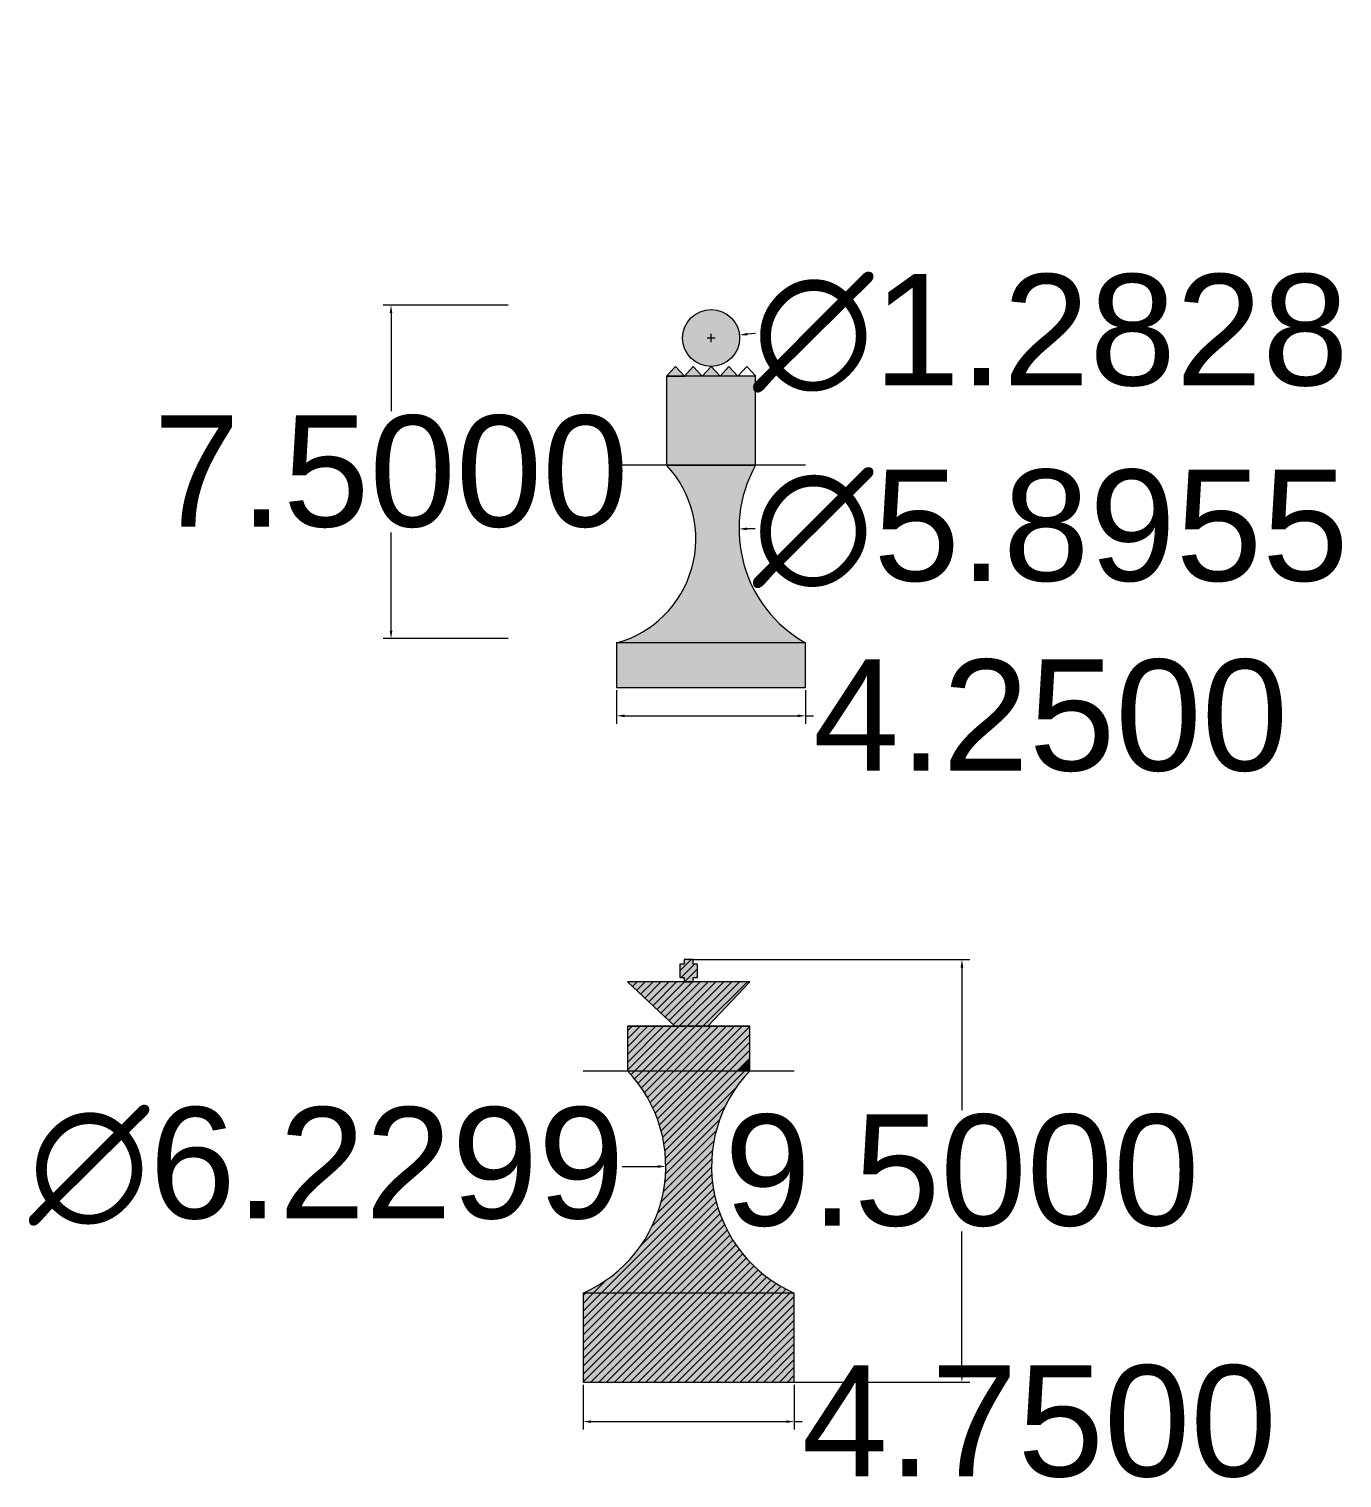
# Model space of a CAD drawing. Header units: centimetres. Extents: x -79 to 365, y -14 to 140.
# Drawn here: x 48.78 to 78.3, y -13.55 to 19.03 of the extents above; entities that cross this region are included whole.
import ezdxf

# ---------------------------------------------------------------- set-up
doc = ezdxf.new("R2010")
doc.units = ezdxf.units.CM
doc.header["$MEASUREMENT"] = 0
doc.styles.get("Standard").update_dxf_attribs({"font": 'arial.ttf'})
doc.dimstyles.get("Standard").update_dxf_attribs({"dimtxt": 0.18, "dimasz": 0.18, "dimexe": 0.18, "dimexo": 0.0625, "dimgap": 0.09, "dimtad": 0, "dimtih": 1, "dimtoh": 1, "dimdec": 4, "dimzin": 0, "dimdsep": 46, "dimtxsty": 'Standard', "dimcen": 0.09, "dimadec": 0, "dimazin": 0, "dimtfac": 1, "dimtdec": 4, "dimtofl": 0, "dimtmove": 0, "dimatfit": 3, "dimfxl": 1, "dimtolj": 1, "dimtzin": 0, "dimarcsym": 0})

# ---------------------------------------------------------------- blocks, each defined once
blk = doc.blocks.new('*D47')
at = {"color": 0, "lineweight": -2, "transparency": 16777216}
for p, q in [((64.029, 12.085), (64.209, 12.085)), ((64.119, 11.995), (64.119, 12.175)), ((65.115, 12.189), (64.936, 12.17))]:
    blk.add_line(p, q, dxfattribs=at)
at = {"color": 0, "transparency": 16777216}
blk.add_solid([(64.933, 12.2), (64.939, 12.141), (64.757, 12.152)], dxfattribs=at)
at = {"layer": 'Defpoints', "color": 0, "transparency": 16777216}
for p in [(64.757, 12.152), (63.481, 12.018)]:
    blk.add_point(p, dxfattribs=at)
at = {"color": 0, "transparency": 16777216, "insert": (71.757, 12.189), "char_height": 0.18, "attachment_point": 5}
blk.add_mtext('\\A1;{\\H13.88889x;∅1.2828}', dxfattribs=at)
blk = doc.blocks.new('*D49')
at = {"color": 0, "lineweight": -2, "transparency": 16777216}
for p, q in [((61.994, 4.164), (61.994, 3.408)), ((66.244, 4.164), (66.244, 3.408)), ((62.174, 3.588), (66.064, 3.588)), ((66.244, 3.588), (66.424, 3.588))]:
    blk.add_line(p, q, dxfattribs=at)
at = {"color": 0, "transparency": 16777216}
for points in [[(62.174, 3.618), (62.174, 3.558), (61.994, 3.588)], [(66.064, 3.618), (66.064, 3.558), (66.244, 3.588)]]:
    blk.add_solid(points, dxfattribs=at)
at = {"layer": 'Defpoints', "color": 0, "transparency": 16777216}
for p in [(61.994, 4.226), (66.244, 4.226), (66.244, 3.588)]:
    blk.add_point(p, dxfattribs=at)
at = {"color": 0, "transparency": 16777216, "insert": (71.75, 3.588), "char_height": 0.18, "attachment_point": 5}
blk.add_mtext('\\A1;{\\H13.88889x;4.2500}', dxfattribs=at)
blk = doc.blocks.new('*D50')
at = {"color": 0, "lineweight": -2, "transparency": 16777216}
for p, q in [((61.24, -11.456), (61.24, -12.464)), ((65.99, -11.456), (65.99, -12.464)), ((61.42, -12.284), (65.81, -12.284)), ((65.99, -12.284), (66.17, -12.284))]:
    blk.add_line(p, q, dxfattribs=at)
at = {"color": 0, "transparency": 16777216}
for points in [[(61.42, -12.254), (61.42, -12.314), (61.24, -12.284)], [(65.81, -12.254), (65.81, -12.314), (65.99, -12.284)]]:
    blk.add_solid(points, dxfattribs=at)
at = {"layer": 'Defpoints', "color": 0, "transparency": 16777216}
for p in [(61.24, -11.394), (65.99, -11.394), (65.99, -12.284)]:
    blk.add_point(p, dxfattribs=at)
at = {"color": 0, "transparency": 16777216, "insert": (71.495, -12.284), "char_height": 0.18, "attachment_point": 5}
blk.add_mtext('\\A1;{\\H13.88889x;4.7500}', dxfattribs=at)
blk = doc.blocks.new('*D52')
at = {"color": 0, "lineweight": -2, "transparency": 16777216}
blk.add_line((62.12, -6.545), (62.92, -6.546), dxfattribs=at)
at = {"color": 0, "transparency": 16777216}
blk.add_solid([(62.92, -6.516), (62.92, -6.576), (63.1, -6.547)], dxfattribs=at)
at = {"layer": 'Defpoints', "color": 0, "transparency": 16777216}
for p in [(56.87, -6.539), (63.1, -6.547)]:
    blk.add_point(p, dxfattribs=at)
at = {"color": 0, "transparency": 16777216, "insert": (55.478, -6.545), "char_height": 0.18, "attachment_point": 5}
blk.add_mtext('\\A1;{\\H13.88889x;∅6.2299}', dxfattribs=at)
blk = doc.blocks.new('*D63')
at = {"color": 0, "lineweight": -2, "transparency": 16777216}
for p, q in [((63.677, -1.894), (69.938, -1.894)), ((69.758, -2.074), (69.758, -5.277)), ((69.758, -11.214), (69.758, -8.01)), ((63.677, -11.394), (69.938, -11.394))]:
    blk.add_line(p, q, dxfattribs=at)
at = {"color": 0, "transparency": 16777216}
for points in [[(69.728, -2.074), (69.788, -2.074), (69.758, -1.894)], [(69.728, -11.214), (69.788, -11.214), (69.758, -11.394)]]:
    blk.add_solid(points, dxfattribs=at)
at = {"layer": 'Defpoints', "color": 0, "transparency": 16777216}
for p in [(63.615, -1.894), (69.758, -1.894), (63.615, -11.394)]:
    blk.add_point(p, dxfattribs=at)
at = {"color": 0, "transparency": 16777216, "insert": (69.758, -6.644), "char_height": 0.18, "attachment_point": 5}
blk.add_mtext('\\A1;{\\H13.88889x;9.5000}', dxfattribs=at)
blk = doc.blocks.new('*D65')
at = {"color": 0, "lineweight": -2, "transparency": 16777216}
blk.add_line((65.107, 7.792), (64.927, 7.792), dxfattribs=at)
at = {"color": 0, "transparency": 16777216}
blk.add_solid([(64.927, 7.822), (64.927, 7.762), (64.747, 7.792)], dxfattribs=at)
at = {"layer": 'Defpoints', "color": 0, "transparency": 16777216}
for p in [(64.747, 7.792), (70.643, 7.792)]:
    blk.add_point(p, dxfattribs=at)
at = {"color": 0, "transparency": 16777216, "insert": (71.756, 7.792), "char_height": 0.18, "attachment_point": 5}
blk.add_mtext('\\A1;{\\H13.88889x;∅5.8955}', dxfattribs=at)
blk = doc.blocks.new('*D66')
at = {"color": 0, "lineweight": -2, "transparency": 16777216}
for p, q in [((59.557, 12.825), (56.744, 12.825)), ((56.924, 12.645), (56.924, 10.441)), ((56.924, 5.505), (56.924, 7.709)), ((59.557, 5.325), (56.744, 5.325))]:
    blk.add_line(p, q, dxfattribs=at)
at = {"color": 0, "transparency": 16777216}
for points in [[(56.894, 12.645), (56.954, 12.645), (56.924, 12.825)], [(56.894, 5.505), (56.954, 5.505), (56.924, 5.325)]]:
    blk.add_solid(points, dxfattribs=at)
at = {"layer": 'Defpoints', "color": 0, "transparency": 16777216}
for p in [(59.619, 12.825), (56.924, 5.325), (59.619, 5.325)]:
    blk.add_point(p, dxfattribs=at)
at = {"color": 0, "transparency": 16777216, "insert": (56.924, 9.075), "char_height": 0.18, "attachment_point": 5}
blk.add_mtext('\\A1;{\\H13.88889x;7.5000}', dxfattribs=at)

msp = doc.modelspace()

# ---------------------------------------------------------------- hatches: boundary and pattern name
at = {"true_color": 0xffffff}
h = msp.add_hatch(color=7, dxfattribs=at)
h.dxf.hatch_style = 1
h.paths.add_polyline_path([(67.95088, 44.76435), (66.70088, 44.76435), (66.70088, 42.26435), (67.95088, 42.26435)])
h.paths.add_polyline_path([(66.70088, 44.76435), (65.45088, 44.76435), (65.45088, 42.26435), (66.70088, 42.26435)])
h.paths.add_polyline_path([(65.80639, 28.16222, 0.17440777), (65.26676, 26.66222), (66.34603, 26.66222, 0.17440777)])
h.paths.add_polyline_path([(66.80639, 26.66222), (64.80639, 26.66222, -0.3597587), (64.80639, 23.66222), (66.80639, 23.66222, -0.3597587)])
h.paths.add_polyline_path([(67.55639, 23.66222), (64.05639, 23.66222), (64.05639, 21.66222), (67.55639, 21.66222)])
h.paths.add_polyline_path([(63.47799, 12.08489, 1), (64.76079, 12.08489, 1)])
h.paths.add_polyline_path([(64.51998, 11.44349), (64.32106, 11.22626), (64.72165, 11.22626)])
h.paths.add_polyline_path([(64.11939, 11.44349), (63.92047, 11.22626), (64.32106, 11.22626)])
h.paths.add_polyline_path([(63.7188, 11.44349), (63.51988, 11.22626), (63.92047, 11.22626)])
h.paths.add_polyline_path([(63.31821, 11.44349), (63.11929, 11.22626), (63.51988, 11.22626)])
h.paths.add_polyline_path([(65.11929, 11.22626), (63.11929, 11.22626), (63.11929, 9.22626), (65.11929, 9.22626)])
h.paths.add_polyline_path([(65.11929, 9.22626), (63.11929, 9.22626, -0.56383312), (61.99429, 5.22626), (66.24429, 5.22626, -0.41231451)])
h.paths.add_polyline_path([(66.24429, 5.22626), (61.99429, 5.22626), (61.99429, 4.22626), (66.24429, 4.22626)])
h.paths.add_polyline_path([(64.64225, -3.39377), (64.46548, -3.39377), (63.46548, -4.39377), (63.64225, -4.39377)])
h.paths.add_polyline_path([(63.75837, -3.39377), (63.58159, -3.39377), (62.58159, -4.39377), (62.75837, -4.39377)])
h.paths.add_polyline_path([(62.69771, -3.39377), (62.52093, -3.39377), (62.23971, -3.67499), (62.23971, -3.85177)])
h.paths.add_polyline_path([(63.93515, -3.39377), (63.75837, -3.39377), (62.75837, -4.39377), (62.93515, -4.39377)])
h.paths.add_polyline_path([(64.2887, -3.39377), (64.11192, -3.39377), (63.11192, -4.39377), (63.2887, -4.39377)])
h.paths.add_polyline_path([(64.98971, -3.39987), (64.98971, -3.39377), (64.81903, -3.39377), (63.81903, -4.39377), (63.99581, -4.39377)])
h = msp.add_hatch(color=7, dxfattribs=at)
h.dxf.hatch_style = 1
h.paths.add_polyline_path([(62.2835, -2.39377), (62.23971, -2.39377), (62.26225, -2.41502)])
h.paths.add_polyline_path([(62.46027, -2.39377), (62.2835, -2.39377), (62.26225, -2.41502), (62.35324, -2.50081)])
h.paths.add_polyline_path([(62.63705, -2.39377), (62.46027, -2.39377), (62.35324, -2.50081), (62.44423, -2.58659)])
h.paths.add_polyline_path([(62.81383, -2.39377), (62.63705, -2.39377), (62.44423, -2.58659), (62.53522, -2.67238)])
h.paths.add_polyline_path([(62.9906, -2.39377), (62.81383, -2.39377), (62.53522, -2.67238), (62.62621, -2.75817)])
h.paths.add_polyline_path([(63.16738, -2.39377), (62.9906, -2.39377), (62.62621, -2.75817), (62.7172, -2.84395)])
h.paths.add_polyline_path([(63.34416, -2.39377), (63.16738, -2.39377), (62.7172, -2.84395), (62.80819, -2.92974)])
h.paths.add_polyline_path([(63.52093, -2.39377), (63.51471, -2.39377), (63.34416, -2.39377), (62.80819, -2.92974), (62.89918, -3.01553)])
h.paths.add_polyline_path([(63.69771, -2.39377), (63.52093, -2.39377), (62.89918, -3.01553), (62.99017, -3.10131)])
h.paths.add_polyline_path([(63.87449, -2.39377), (63.69771, -2.39377), (62.99017, -3.10131), (63.08116, -3.1871)])
h.paths.add_polyline_path([(64.05126, -2.39377), (63.87449, -2.39377), (63.08116, -3.1871), (63.17215, -3.27288)])
h.paths.add_polyline_path([(64.22804, -2.39377), (64.05126, -2.39377), (63.17215, -3.27288), (63.26314, -3.35867)])
h.paths.add_polyline_path([(64.40482, -2.39377), (64.22804, -2.39377), (63.26314, -3.35867), (63.30037, -3.39377), (63.40482, -3.39377)])
h.paths.add_polyline_path([(64.58159, -2.39377), (64.40482, -2.39377), (63.40482, -3.39377), (63.58159, -3.39377)])
h.paths.add_polyline_path([(64.75837, -2.39377), (64.58159, -2.39377), (63.58159, -3.39377), (63.75837, -3.39377)])
h.paths.add_polyline_path([(64.93515, -2.39377), (64.75837, -2.39377), (63.75837, -3.39377), (63.93515, -3.39377)])
h.paths.add_polyline_path([(64.98971, -2.39377), (64.93515, -2.39377), (63.93515, -3.39377), (64.0469, -3.39377)])
h.paths.add_polyline_path([(63.66738, -1.89377), (63.51471, -1.89377), (63.51471, -1.99377), (63.41471, -1.99377), (63.41471, -2.14644)], flags=17)
h.paths.add_polyline_path([(63.74416, -1.99377), (63.71471, -1.99377), (63.71471, -1.89377), (63.66738, -1.89377), (63.41471, -2.14644), (63.41471, -2.29377), (63.44416, -2.29377)])
h.paths.add_polyline_path([(63.81471, -2.09999), (63.81471, -1.99377), (63.74416, -1.99377), (63.44416, -2.29377), (63.51471, -2.29377), (63.51471, -2.39377), (63.52093, -2.39377)])
h.paths.add_polyline_path([(63.81471, -2.27677), (63.81471, -2.09999), (63.52093, -2.39377), (63.69771, -2.39377), (63.71471, -2.37677), (63.71471, -2.29377), (63.79771, -2.29377)], flags=17)
h = msp.add_hatch(color=7, dxfattribs=at)
h.dxf.hatch_style = 1
h.paths.add_polyline_path([(64.98971, -4.10697), (64.70291, -4.39377), (64.87969, -4.39377), (64.98971, -4.28375)], flags=0)
h.paths.add_polyline_path([(64.98971, -4.28375), (64.87969, -4.39377), (64.98971, -4.39377)], flags=0)
h.paths.add_polyline_path([(64.98971, -4.10697), (64.98971, -3.9302), (64.52614, -4.39377), (64.70291, -4.39377)], flags=16)
h.paths.add_polyline_path([(64.98971, -3.9302), (64.98971, -3.75342), (64.34936, -4.39377), (64.52614, -4.39377)], flags=16)
h.paths.add_polyline_path([(64.98971, -3.75342), (64.98971, -3.57664), (64.17258, -4.39377), (64.34936, -4.39377)], flags=17)
h.paths.add_polyline_path([(64.98971, -3.57664), (64.98971, -3.39987), (63.99581, -4.39377), (64.17258, -4.39377)])
h.paths.add_polyline_path([(64.81903, -3.39377), (64.64225, -3.39377), (63.64225, -4.39377), (63.81903, -4.39377)])
h.paths.add_polyline_path([(64.46548, -3.39377), (64.2887, -3.39377), (63.2887, -4.39377), (63.46548, -4.39377)])
h.paths.add_polyline_path([(64.11192, -3.39377), (63.93515, -3.39377), (62.93515, -4.39377), (63.11192, -4.39377)])
h.paths.add_polyline_path([(63.58159, -3.39377), (63.40482, -3.39377), (62.40482, -4.39377), (62.58159, -4.39377)])
h.paths.add_polyline_path([(63.40482, -3.39377), (63.22804, -3.39377), (62.23971, -4.3821), (62.23971, -4.39377), (62.40482, -4.39377)])
h.paths.add_polyline_path([(63.22804, -3.39377), (63.05126, -3.39377), (62.23971, -4.20532), (62.23971, -4.3821)])
h.paths.add_polyline_path([(63.05126, -3.39377), (62.87449, -3.39377), (62.23971, -4.02855), (62.23971, -4.20532)], flags=17)
h.paths.add_polyline_path([(62.87449, -3.39377), (62.69771, -3.39377), (62.23971, -3.85177), (62.23971, -4.02855)])
h.paths.add_polyline_path([(62.52093, -3.39377), (62.34416, -3.39377), (62.23971, -3.49822), (62.23971, -3.67499)])
h.paths.add_polyline_path([(62.34416, -3.39377), (62.23971, -3.39377), (62.23971, -3.49822)], flags=17)
h.paths.add_polyline_path([(62.40482, -4.39377), (62.23971, -4.39377, -0.00937919), (62.31873, -4.47986)])
h.paths.add_polyline_path([(62.58159, -4.39377), (62.40482, -4.39377), (62.31873, -4.47986, -0.01006685), (62.39988, -4.57549)])
h.paths.add_polyline_path([(62.75837, -4.39377), (62.58159, -4.39377), (62.39988, -4.57549, -0.01010847), (62.47743, -4.67471)])
h.paths.add_polyline_path([(62.93515, -4.39377), (62.75837, -4.39377), (62.47743, -4.67471, -0.0101674), (62.55132, -4.7776)])
h.paths.add_polyline_path([(63.11192, -4.39377), (62.93515, -4.39377), (62.55132, -4.7776, -0.01024453), (62.62148, -4.88422)])
h.paths.add_polyline_path([(63.2887, -4.39377), (63.11192, -4.39377), (62.62148, -4.88422, -0.0103411), (62.6878, -4.99467)])
h.paths.add_polyline_path([(63.46548, -4.39377), (63.2887, -4.39377), (62.6878, -4.99467, -0.01045873), (62.75018, -5.10907)])
h.paths.add_polyline_path([(63.64225, -4.39377), (63.46548, -4.39377), (62.75018, -5.10907, -0.01059947), (62.80846, -5.22756)])
h.paths.add_polyline_path([(63.81903, -4.39377), (63.64225, -4.39377), (62.80846, -5.22756, -0.01076598), (62.86247, -5.35034)])
h.paths.add_polyline_path([(63.99581, -4.39377), (63.81903, -4.39377), (62.86247, -5.35034, -0.01096163), (62.91197, -5.47761)])
h.paths.add_polyline_path([(64.17258, -4.39377), (63.99581, -4.39377), (62.91197, -5.47761, -0.01119072), (62.9567, -5.60966)])
h.paths.add_polyline_path([(64.34936, -4.39377), (64.17258, -4.39377), (62.9567, -5.60966, -0.01145883), (62.99633, -5.7468)])
h.paths.add_polyline_path([(64.52614, -4.39377), (64.34936, -4.39377), (62.99633, -5.7468, -0.01177324), (63.03046, -5.88945)])
h.paths.add_polyline_path([(64.70291, -4.39377), (64.52614, -4.39377), (63.03046, -5.88945, -0.01214365), (63.05859, -6.0381)])
h.paths.add_polyline_path([(64.87969, -4.39377), (64.70291, -4.39377), (63.05859, -6.0381, -0.01258322), (63.08009, -6.19337)])
h.paths.add_polyline_path([(64.98971, -4.39377), (64.87969, -4.39377), (63.08009, -6.19337, -0.01311027), (63.09415, -6.35609), (64.69045, -4.75979, -0.03799975)])
h.paths.add_polyline_path([(64.44039, -5.18662, -0.03976522), (64.69045, -4.75979), (63.09415, -6.35609, -0.01375125), (63.09971, -6.52731)])
h.paths.add_polyline_path([(64.31253, -5.49127, -0.02653521), (64.44039, -5.18662), (63.09971, -6.52731, -0.01454579), (63.09534, -6.70845)])
h.paths.add_polyline_path([(64.23286, -5.74771, -0.02156247), (64.31253, -5.49127), (63.09534, -6.70845, -0.01555663), (63.07902, -6.90155)])
h.paths.add_polyline_path([(64.18175, -5.97559, -0.01875006), (64.23286, -5.74771), (63.07902, -6.90155, -0.01689028), (63.04775, -7.1096)])
h.paths.add_polyline_path([(64.15045, -6.18368, -0.01689303), (64.18175, -5.97559), (63.04775, -7.1096, -0.0187461), (62.99668, -7.33744)])
h.paths.add_polyline_path([(64.1341, -6.3768, -0.01555867), (64.15045, -6.18368), (62.99668, -7.33744, -0.02155614), (62.91707, -7.59383)])
h.paths.add_polyline_path([(64.12971, -6.55796, -0.01454737), (64.1341, -6.3768), (62.91707, -7.59383, -0.02652275), (62.78933, -7.89835)])
h.paths.add_polyline_path([(64.12971, -6.55796), (62.78933, -7.89835, -0.03971768), (62.5397, -8.32475), (64.13526, -6.72919, -0.01375251)])
h.paths.add_polyline_path([(64.23303, -7.33853, -0.01177385), (64.19891, -7.19587), (62.00101, -9.39377), (62.17779, -9.39377)])
h.paths.add_polyline_path([(64.19891, -7.19587, -0.01214437), (64.17079, -7.04722), (61.82423, -9.39377), (62.00101, -9.39377)])
h.paths.add_polyline_path([(64.17079, -7.04722, -0.01258407), (64.14931, -6.89193), (61.64746, -9.39377), (61.82423, -9.39377)])
h.paths.add_polyline_path([(64.14931, -6.89193, -0.0131113), (64.13526, -6.72919), (62.5397, -8.32475, -0.08841617), (61.76676, -9.09769), (61.47068, -9.39377), (61.64746, -9.39377)])
h.paths.add_polyline_path([(64.31738, -7.60774, -0.01119116), (64.27265, -7.47568), (62.35456, -9.39377), (62.53134, -9.39377)])
h.paths.add_polyline_path([(64.27265, -7.47568, -0.01145934), (64.23303, -7.33853), (62.17779, -9.39377), (62.35456, -9.39377)])
h.paths.add_polyline_path([(64.36687, -7.73502, -0.010962), (64.31738, -7.60774), (62.53134, -9.39377), (62.70812, -9.39377)])
h.paths.add_polyline_path([(64.42086, -7.85781, -0.0107663), (64.36687, -7.73502), (62.70812, -9.39377), (62.88489, -9.39377)])
h.paths.add_polyline_path([(64.47914, -7.97631, -0.01059974), (64.42086, -7.85781), (62.88489, -9.39377), (63.06167, -9.39377)])
h.paths.add_polyline_path([(64.54151, -8.09071, -0.01045896), (64.47914, -7.97631), (63.06167, -9.39377), (63.23845, -9.39377)])
h.paths.add_polyline_path([(64.60783, -8.20117, -0.01034129), (64.54151, -8.09071), (63.23845, -9.39377), (63.41522, -9.39377)])
h.paths.add_polyline_path([(64.67798, -8.30779, -0.01024468), (64.60783, -8.20117), (63.41522, -9.39377), (63.592, -9.39377)])
h.paths.add_polyline_path([(64.99526, -8.69762, -0.01004194), (64.91055, -8.60555), (64.12233, -9.39377), (64.29911, -9.39377)])
h.paths.add_polyline_path([(64.91055, -8.60555, -0.01006691), (64.8294, -8.50992), (63.94555, -9.39377), (64.12233, -9.39377)])
h.paths.add_polyline_path([(64.8294, -8.50992, -0.01010856), (64.75186, -8.41069), (63.76878, -9.39377), (63.94555, -9.39377)])
h.paths.add_polyline_path([(64.75186, -8.41069, -0.01016752), (64.67798, -8.30779), (63.592, -9.39377), (63.76878, -9.39377)])
h.paths.add_polyline_path([(65.08353, -8.78613, -0.01003328), (64.99526, -8.69762), (64.29911, -9.39377), (64.47588, -9.39377)])
h.paths.add_polyline_path([(65.17534, -8.87109, -0.01004081), (65.08353, -8.78613), (64.47588, -9.39377), (64.65266, -9.39377)])
h.paths.add_polyline_path([(65.27073, -8.95248, -0.01006464), (65.17534, -8.87109), (64.65266, -9.39377), (64.82944, -9.39377)])
h.paths.add_polyline_path([(65.36971, -9.03028, -0.01010511), (65.27073, -8.95248), (64.82944, -9.39377), (65.00621, -9.39377)])
h.paths.add_polyline_path([(65.47235, -9.10442, -0.01016284), (65.36971, -9.03028), (65.00621, -9.39377), (65.18299, -9.39377)])
h.paths.add_polyline_path([(65.57871, -9.17483, -0.0102387), (65.47235, -9.10442), (65.18299, -9.39377), (65.35977, -9.39377)])
h.paths.add_polyline_path([(65.6889, -9.24142, -0.01033391), (65.57871, -9.17483), (65.35977, -9.39377), (65.53654, -9.39377)])
h.paths.add_polyline_path([(65.80302, -9.30407, -0.01045005), (65.6889, -9.24142), (65.53654, -9.39377), (65.71332, -9.39377)])
h.paths.add_polyline_path([(65.92123, -9.36264, -0.01058915), (65.80302, -9.30407), (65.71332, -9.39377), (65.8901, -9.39377)])
h.paths.add_polyline_path([(61.76676, -9.09769, -0.03971768), (61.34036, -9.34732), (61.2939, -9.39377), (61.47068, -9.39377)])
h.paths.add_polyline_path([(61.2939, -9.39377), (61.23971, -9.39377), (61.23971, -9.44796)], flags=0)
h.paths.add_polyline_path([(61.47068, -9.39377), (61.2939, -9.39377), (61.23971, -9.44796), (61.23971, -9.62474)], flags=0)
h.paths.add_polyline_path([(61.34036, -9.34732, -0.00889746), (61.23971, -9.39377), (61.2939, -9.39377)])
h.paths.add_polyline_path([(61.64746, -9.39377), (61.47068, -9.39377), (61.23971, -9.62474), (61.23971, -9.80152)], flags=0)
h.paths.add_polyline_path([(61.82423, -9.39377), (61.64746, -9.39377), (61.23971, -9.80152), (61.23971, -9.97829)], flags=0)
h.paths.add_polyline_path([(62.00101, -9.39377), (61.82423, -9.39377), (61.23971, -9.97829), (61.23971, -10.15507)], flags=16)
h.paths.add_polyline_path([(62.17779, -9.39377), (62.00101, -9.39377), (61.23971, -10.15507), (61.23971, -10.33185)], flags=17)
h.paths.add_polyline_path([(62.35456, -9.39377), (62.17779, -9.39377), (61.23971, -10.33185), (61.23971, -10.50862)])
h = msp.add_hatch(color=7, dxfattribs=at)
h.dxf.hatch_style = 1
h.paths.add_polyline_path([(64.98971, -4.28375), (64.98971, -4.10697), (64.70291, -4.39377), (64.87969, -4.39377)])
h.paths.add_polyline_path([(64.98971, -4.28375), (64.87969, -4.39377), (64.98971, -4.39377)], flags=17)
h = msp.add_hatch(color=7, dxfattribs=at)
h.dxf.hatch_style = 1
h.paths.add_polyline_path([(62.53134, -9.39377), (62.35456, -9.39377), (61.23971, -10.50862), (61.23971, -10.6854)])
h.paths.add_polyline_path([(61.82423, -9.39377), (61.64746, -9.39377), (61.23971, -9.80152), (61.23971, -9.97829)], flags=17)
h.paths.add_polyline_path([(61.64746, -9.39377), (61.47068, -9.39377), (61.23971, -9.62474), (61.23971, -9.80152)], flags=16)
h.paths.add_polyline_path([(61.47068, -9.39377), (61.2939, -9.39377), (61.23971, -9.44796), (61.23971, -9.62474)], flags=0)
h.paths.add_polyline_path([(61.2939, -9.39377), (61.23971, -9.39377), (61.23971, -9.44796)], flags=0)
h = msp.add_hatch(color=7, dxfattribs=at)
h.dxf.hatch_style = 1
h.paths.add_polyline_path([(61.47068, -9.39377), (61.2939, -9.39377), (61.23971, -9.44796), (61.23971, -9.62474)], flags=16)
h.paths.add_polyline_path([(61.2939, -9.39377), (61.23971, -9.39377), (61.23971, -9.44796)], flags=0)
h.paths.add_polyline_path([(62.88489, -9.39377), (62.70812, -9.39377), (61.23971, -10.86218), (61.23971, -11.03895)])
h.paths.add_polyline_path([(62.70812, -9.39377), (62.53134, -9.39377), (61.23971, -10.6854), (61.23971, -10.86218)], flags=17)
h = msp.add_hatch(color=7, dxfattribs=at)
h.dxf.hatch_style = 1
h.paths.add_polyline_path([(61.2939, -9.39377), (61.23971, -9.39377), (61.23971, -9.44796)], flags=16)
h.paths.add_polyline_path([(63.23845, -9.39377), (63.06167, -9.39377), (61.23971, -11.21573), (61.23971, -11.39251)], flags=17)
h.paths.add_polyline_path([(63.06167, -9.39377), (62.88489, -9.39377), (61.23971, -11.03895), (61.23971, -11.21573)], flags=16)
h.paths.add_polyline_path([(63.592, -9.39377), (63.41522, -9.39377), (61.41522, -11.39377), (61.592, -11.39377)])
h.paths.add_polyline_path([(63.41522, -9.39377), (63.23845, -9.39377), (61.23971, -11.39251), (61.23971, -11.39377), (61.41522, -11.39377)])
h.paths.add_polyline_path([(63.76878, -9.39377), (63.592, -9.39377), (61.592, -11.39377), (61.76878, -11.39377)])
h.paths.add_polyline_path([(65.98971, -9.39377), (63.76878, -9.39377), (61.76878, -11.39377), (65.98971, -11.39377)])

# ---------------------------------------------------------------- linework, layer by layer
for p, q in [((63.11929, 11.22626), (63.31821, 11.44349)), ((63.31821, 11.44349), (63.11929, 11.22626)), ((63.31821, 11.44349), (63.11929, 11.22626)), ((63.31821, 11.44349), (63.11929, 11.22626)), ((63.31821, 11.44349), (63.11929, 11.22626)), ((63.31821, 11.44349), (63.51988, 11.22626)), ((63.7188, 11.44349), (63.51988, 11.22626)), ((63.92047, 11.22626), (63.7188, 11.44349)), ((63.92047, 11.22626), (64.11939, 11.44349)), ((64.11939, 11.44349), (63.92047, 11.22626)), ((64.11939, 11.44349), (63.92047, 11.22626)), ((64.11939, 11.44349), (63.92047, 11.22626)), ((64.11939, 11.44349), (63.92047, 11.22626)), ((64.11939, 11.44349), (64.32106, 11.22626)), ((64.51998, 11.44349), (64.32106, 11.22626)), ((64.72165, 11.22626), (64.51998, 11.44349)), ((64.72165, 11.22626), (64.92057, 11.44349)), ((64.92057, 11.44349), (64.72165, 11.22626)), ((64.92057, 11.44349), (64.72165, 11.22626)), ((64.92057, 11.44349), (64.72165, 11.22626)), ((64.92057, 11.44349), (64.72165, 11.22626)), ((64.92057, 11.44349), (65.12223, 11.22626)), ((63.11929, 11.22626), (63.51988, 11.22626)), ((65.12223, 11.22626), (65.11929, 11.22626)), ((66.24429, 9.22626), (61.99429, 9.22626)), ((63.71471, -1.89377), (63.51471, -1.89377)), ((63.51471, -1.89377), (63.51471, -1.99377)), ((63.71471, -1.99377), (63.71471, -1.89377)), ((63.51471, -1.99377), (63.41471, -1.99377)), ((63.41471, -1.99377), (63.41471, -2.29377)), ((63.81471, -1.99377), (63.71471, -1.99377)), ((63.81471, -2.29377), (63.81471, -1.99377)), ((64.98971, -2.39377), (62.23971, -2.39377)), ((62.23971, -2.39377), (63.30037, -3.39377)), ((63.41471, -2.29377), (63.51471, -2.29377)), ((63.51471, -2.29377), (63.51471, -2.39377)), ((63.51471, -2.39377), (63.71471, -2.39377)), ((63.71471, -2.39377), (63.71471, -2.29377)), ((63.71471, -2.29377), (63.81471, -2.29377)), ((64.0469, -3.39377), (64.98971, -2.39377)), ((64.98971, -3.39377), (62.23971, -3.39377)), ((62.23971, -3.39377), (62.23971, -4.39377)), ((62.23971, -3.39377), (64.98971, -3.39377)), ((64.98971, -4.39377), (64.98971, -3.39377)), ((61.23971, -4.39377), (65.98971, -4.39377)), ((62.23971, -4.39377), (64.98971, -4.39377))]:
    msp.add_line(p, q)
at = {"color": 7, "linetype": 'Continuous', "true_color": 0xffffff}
for p, q in [((63.41471, -2.14644), (63.66738, -1.89377)), ((63.44416, -2.29377), (63.74416, -1.99377)), ((63.52093, -2.39377), (63.81471, -2.09999)), ((63.79771, -2.29377), (63.81471, -2.27677)), ((62.26225, -2.41502), (62.2835, -2.39377)), ((62.35324, -2.50081), (62.46027, -2.39377)), ((62.44423, -2.58659), (62.63705, -2.39377)), ((62.53522, -2.67238), (62.81383, -2.39377)), ((62.62621, -2.75817), (62.9906, -2.39377)), ((62.7172, -2.84395), (63.16738, -2.39377)), ((62.80819, -2.92974), (63.34416, -2.39377)), ((62.89918, -3.01553), (63.52093, -2.39377)), ((62.99017, -3.10131), (63.69771, -2.39377)), ((63.08116, -3.1871), (63.87449, -2.39377)), ((63.17215, -3.27288), (64.05126, -2.39377)), ((63.26314, -3.35867), (64.22804, -2.39377)), ((63.40482, -3.39377), (64.40482, -2.39377)), ((63.58159, -3.39377), (64.58159, -2.39377)), ((63.69771, -2.39377), (63.71471, -2.37677)), ((63.75837, -3.39377), (64.75837, -2.39377)), ((63.93515, -3.39377), (64.93515, -2.39377)), ((62.23971, -3.49822), (62.34416, -3.39377)), ((62.23971, -3.67499), (62.52093, -3.39377)), ((62.23971, -3.85177), (62.69771, -3.39377)), ((62.23971, -4.02855), (62.87449, -3.39377)), ((62.23971, -4.20532), (63.05126, -3.39377)), ((62.23971, -4.3821), (63.22804, -3.39377)), ((62.40482, -4.39377), (63.40482, -3.39377)), ((62.58159, -4.39377), (63.58159, -3.39377)), ((62.75837, -4.39377), (63.75837, -3.39377)), ((62.93515, -4.39377), (63.93515, -3.39377)), ((63.11192, -4.39377), (64.11192, -3.39377)), ((63.2887, -4.39377), (64.2887, -3.39377)), ((63.46548, -4.39377), (64.46548, -3.39377)), ((63.64225, -4.39377), (64.64225, -3.39377)), ((63.81903, -4.39377), (64.81903, -3.39377)), ((63.99581, -4.39377), (64.98971, -3.39987)), ((64.17258, -4.39377), (64.98971, -3.57664)), ((64.34936, -4.39377), (64.98971, -3.75342)), ((64.52614, -4.39377), (64.98971, -3.9302)), ((64.70291, -4.39377), (64.98971, -4.10697)), ((62.31873, -4.47986), (62.40482, -4.39377)), ((62.39988, -4.57549), (62.58159, -4.39377)), ((62.47743, -4.67471), (62.75837, -4.39377)), ((62.55132, -4.7776), (62.93515, -4.39377)), ((62.62148, -4.88422), (63.11192, -4.39377)), ((62.6878, -4.99467), (63.2887, -4.39377)), ((62.75018, -5.10907), (63.46548, -4.39377)), ((62.80846, -5.22756), (63.64225, -4.39377)), ((62.86247, -5.35034), (63.81903, -4.39377)), ((62.91197, -5.47761), (63.99581, -4.39377)), ((62.9567, -5.60966), (64.17258, -4.39377)), ((62.99633, -5.7468), (64.34936, -4.39377)), ((63.03046, -5.88945), (64.52614, -4.39377)), ((63.05859, -6.0381), (64.70291, -4.39377)), ((63.08009, -6.19337), (64.87969, -4.39377)), ((64.87969, -4.39377), (64.98971, -4.28375)), ((63.09415, -6.35609), (64.69045, -4.75979)), ((63.09971, -6.52731), (64.44039, -5.18662)), ((63.09534, -6.70845), (64.31253, -5.49127)), ((63.07902, -6.90155), (64.23286, -5.74771)), ((62.99668, -7.33744), (64.15045, -6.18368)), ((63.04775, -7.1096), (64.18175, -5.97559)), ((62.91707, -7.59383), (64.1341, -6.3768)), ((62.5397, -8.32475), (64.13526, -6.72919)), ((62.78933, -7.89835), (64.12971, -6.55796)), ((61.64746, -9.39377), (64.14931, -6.89193)), ((61.82423, -9.39377), (64.17079, -7.04722)), ((62.00101, -9.39377), (64.19891, -7.19587)), ((62.17779, -9.39377), (64.23303, -7.33853)), ((62.35456, -9.39377), (64.27265, -7.47568)), ((62.53134, -9.39377), (64.31738, -7.60774)), ((62.70812, -9.39377), (64.36687, -7.73502)), ((62.88489, -9.39377), (64.42086, -7.85781)), ((63.06167, -9.39377), (64.47914, -7.97631)), ((63.23845, -9.39377), (64.54151, -8.09071)), ((63.41522, -9.39377), (64.60783, -8.20117)), ((63.592, -9.39377), (64.67798, -8.30779)), ((63.76878, -9.39377), (64.75186, -8.41069)), ((63.94555, -9.39377), (64.8294, -8.50992)), ((64.12233, -9.39377), (64.91055, -8.60555)), ((64.29911, -9.39377), (64.99526, -8.69762)), ((64.47588, -9.39377), (65.08353, -8.78613)), ((61.47068, -9.39377), (61.76676, -9.09769)), ((64.65266, -9.39377), (65.17534, -8.87109)), ((64.82944, -9.39377), (65.27073, -8.95248)), ((65.00621, -9.39377), (65.36971, -9.03028)), ((65.18299, -9.39377), (65.47235, -9.10442)), ((61.23971, -9.44796), (61.2939, -9.39377)), ((61.23971, -9.62474), (61.47068, -9.39377)), ((61.23971, -9.80152), (61.64746, -9.39377)), ((61.23971, -9.97829), (61.82423, -9.39377)), ((61.23971, -10.15507), (62.00101, -9.39377)), ((61.23971, -10.33185), (62.17779, -9.39377)), ((61.23971, -10.50862), (62.35456, -9.39377)), ((61.23971, -10.6854), (62.53134, -9.39377)), ((61.23971, -10.86218), (62.70812, -9.39377)), ((61.23971, -11.03895), (62.88489, -9.39377)), ((61.23971, -11.21573), (63.06167, -9.39377)), ((61.23971, -11.39251), (63.23845, -9.39377)), ((61.2939, -9.39377), (61.34036, -9.34732)), ((61.41522, -11.39377), (63.41522, -9.39377)), ((61.592, -11.39377), (63.592, -9.39377)), ((61.76878, -11.39377), (63.76878, -9.39377)), ((61.94555, -11.39377), (63.94555, -9.39377)), ((62.12233, -11.39377), (64.12233, -9.39377)), ((62.29911, -11.39377), (64.29911, -9.39377)), ((62.47588, -11.39377), (64.47588, -9.39377)), ((62.65266, -11.39377), (64.65266, -9.39377)), ((62.82944, -11.39377), (64.82944, -9.39377)), ((63.00621, -11.39377), (65.00621, -9.39377)), ((63.18299, -11.39377), (65.18299, -9.39377)), ((63.35977, -11.39377), (65.35977, -9.39377)), ((63.53654, -11.39377), (65.53654, -9.39377)), ((63.71332, -11.39377), (65.71332, -9.39377)), ((63.8901, -11.39377), (65.8901, -9.39377)), ((65.35977, -9.39377), (65.57871, -9.17483)), ((65.53654, -9.39377), (65.6889, -9.24142)), ((65.71332, -9.39377), (65.80302, -9.30407)), ((65.8901, -9.39377), (65.92123, -9.36264)), ((64.06687, -11.39377), (65.98971, -9.47093)), ((64.24365, -11.39377), (65.98971, -9.64771)), ((64.42043, -11.39377), (65.98971, -9.82449)), ((64.5972, -11.39377), (65.98971, -10.00126)), ((64.77398, -11.39377), (65.98971, -10.17804)), ((64.95076, -11.39377), (65.98971, -10.35482)), ((65.12753, -11.39377), (65.98971, -10.53159)), ((65.30431, -11.39377), (65.98971, -10.70837)), ((65.48109, -11.39377), (65.98971, -10.88515)), ((65.65786, -11.39377), (65.98971, -11.06192)), ((65.83464, -11.39377), (65.98971, -11.2387))]:
    msp.add_line(p, q, dxfattribs=at)
for points in [[(63.11929, 9.22626), (65.11929, 9.22626), (65.11929, 11.22626), (63.11929, 11.22626)], [(61.99429, 4.22626), (66.24429, 4.22626), (66.24429, 5.22626), (61.99429, 5.22626)], [(61.23971, -11.39377), (65.98971, -11.39377), (65.98971, -9.39377), (61.23971, -9.39377)]]:
    msp.add_lwpolyline(points, close=True)
msp.add_circle((64.11939, 12.08489), 0.6414)
for centre, radius, start, end in [((61.34705, 7.5665), 2.42809, 285.459874, 43.12285), ((67.69481, 7.79242), 2.94774, 150.894509, 240.522767), ((59.9848, -6.54279), 3.11495, 293.757598, 43.622537), ((67.24463, -6.54279), 3.11495, 136.377463, 246.242402)]:
    msp.add_arc(centre, radius, start, end)

# ---------------------------------------------------------------- dimensions: what is measured, and where the dimension line sits
dim = msp.add_diameter_dim_2p(p1=(63.48148, 12.01805), p2=(64.7573, 12.15172), text='{\\H13.88889x;<>}', dimstyle='Standard')
dim.commit()
dim.dimension.update_dxf_attribs({"geometry": '*D47', "text_midpoint": (71.75718, 12.18924)})
for p1, p2, distance, picture, middle in [((59.61931, 12.82498), (59.61931, 5.32495), -2.6949, '*D66', (56.92441, 9.07497)), ((63.61471, -11.39377), (63.61471, -1.89377), -6.14282, '*D63', (69.75753, -6.64377))]:
    dim = msp.add_aligned_dim(p1=p1, p2=p2, distance=distance, text='{\\H13.88889x;<>}', dimstyle='Standard')
    dim.commit()
    dim.dimension.update_dxf_attribs({"geometry": picture, "text_midpoint": middle})
for p1, p2, picture, middle in [((70.64256, 7.79242), (64.74707, 7.79242), '*D65', (71.75573, 7.79242)), ((56.86985, -6.53895), (63.09975, -6.54663), '*D52', (62.12014, -6.54542))]:
    dim = msp.add_diameter_dim_2p(p1=p1, p2=p2, text='{\\H13.88889x;<>}', dimstyle='Standard')
    dim.commit()
    dim.dimension.update_dxf_attribs({"geometry": picture, "text_midpoint": middle, "dimtype": 163})
for base, p1, p2, picture, middle in [((66.24429, 3.5877), (61.99429, 4.22626), (66.24429, 4.22626), '*D49', (71.74963, 3.5877)), ((65.98971, -12.28417), (61.23971, -11.39377), (65.98971, -11.39377), '*D50', (71.49505, -12.28417))]:
    dim = msp.add_linear_dim(base=base, p1=p1, p2=p2, text='{\\H13.88889x;<>}', dimstyle='Standard')
    dim.commit()
    dim.dimension.update_dxf_attribs({"geometry": picture, "text_midpoint": middle})

doc.saveas('drawing.dxf')
